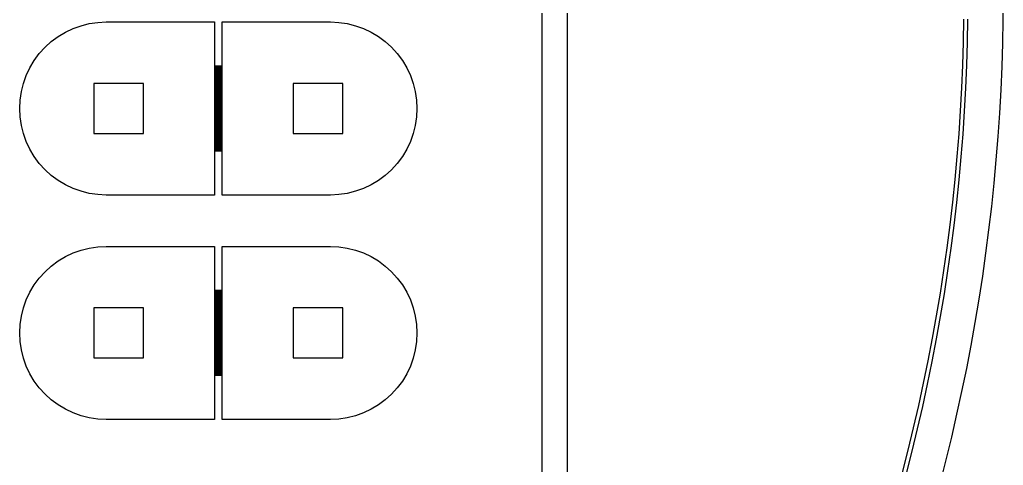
# Model space of a CAD drawing. Extents: x -17 to 130, y -40 to 112.
# Drawn here: x 91.03 to 130.5, y 17.19 to 35.06 of the extents above; entities that cross this region are included whole.
import ezdxf

# ---------------------------------------------------------------- set-up
doc = ezdxf.new("R2010")
doc.units = 0

msp = doc.modelspace()

# ---------------------------------------------------------------- linework, layer by layer
for p, q in [((113, 76.5), (113, -4.5)), ((112, -4), (112, 76)), ((130.494, 35.0612), (130.5, 36)), ((93.1721, 34.7059), (93.4927, 34.8206)), ((93.4927, 34.8206), (93.823, 34.9033)), ((93.823, 34.9033), (94.1599, 34.9533)), ((94.1599, 34.9533), (94.5, 34.97)), ((94.5, 34.97), (98.85, 34.97)), ((98.85, 34.97), (98.85, 33.205)), ((99.15, 33.205), (99.15, 34.97)), ((99.15, 34.97), (103.5, 34.97)), ((103.5, 34.97), (103.84, 34.9533)), ((103.84, 34.9533), (104.177, 34.9033)), ((104.177, 34.9033), (104.507, 34.8206)), ((104.507, 34.8206), (104.828, 34.7059)), ((128.902, 34.1613), (128.919, 35.0806)), ((129.069, 35.0787), (129.052, 34.1576)), ((130.477, 34.1226), (130.494, 35.0612)), ((92.2987, 34.1823), (92.5722, 34.3852)), ((92.5722, 34.3852), (92.8643, 34.5603)), ((92.8643, 34.5603), (93.1721, 34.7059)), ((104.828, 34.7059), (105.136, 34.5603)), ((105.136, 34.5603), (105.428, 34.3852)), ((105.428, 34.3852), (105.701, 34.1823)), ((91.8177, 33.7013), (92.0463, 33.9537)), ((92.0463, 33.9537), (92.2987, 34.1823)), ((105.701, 34.1823), (105.954, 33.9537)), ((105.954, 33.9537), (106.182, 33.7013)), ((128.874, 33.2422), (128.902, 34.1613)), ((129.052, 34.1576), (129.024, 33.2367)), ((130.448, 33.1842), (130.477, 34.1226)), ((91.6148, 33.4278), (91.8177, 33.7013)), ((106.182, 33.7013), (106.385, 33.4278)), ((91.4397, 33.1357), (91.6148, 33.4278)), ((98.85, 33.205), (99.15, 33.205)), ((99.15, 33.195), (98.85, 33.195)), ((98.85, 33.195), (98.85, 33.165)), ((98.85, 33.165), (99.15, 33.165)), ((99.15, 33.155), (98.85, 33.155)), ((98.85, 33.155), (98.85, 33.125)), ((99.15, 33.165), (99.15, 33.195)), ((99.15, 33.125), (99.15, 33.155)), ((106.385, 33.4278), (106.56, 33.1357)), ((128.835, 32.3236), (128.874, 33.2422)), ((129.024, 33.2367), (128.985, 32.3163)), ((130.408, 32.2463), (130.448, 33.1842)), ((91.1794, 32.5073), (91.2941, 32.8279)), ((91.2941, 32.8279), (91.4397, 33.1357)), ((98.85, 33.125), (99.15, 33.125)), ((99.15, 33.115), (98.85, 33.115)), ((98.85, 33.115), (98.85, 33.085)), ((98.85, 33.085), (99.15, 33.085)), ((99.15, 33.075), (98.85, 33.075)), ((98.85, 33.075), (98.85, 33.045)), ((98.85, 33.045), (99.15, 33.045)), ((99.15, 33.035), (98.85, 33.035)), ((98.85, 33.035), (98.85, 33.005)), ((98.85, 33.005), (99.15, 33.005)), ((99.15, 32.995), (98.85, 32.995)), ((98.85, 32.995), (98.85, 32.965)), ((98.85, 32.965), (99.15, 32.965)), ((99.15, 32.955), (98.85, 32.955)), ((98.85, 32.955), (98.85, 32.925)), ((98.85, 32.925), (99.15, 32.925)), ((99.15, 32.915), (98.85, 32.915)), ((98.85, 32.915), (98.85, 32.885)), ((98.85, 32.885), (99.15, 32.885)), ((99.15, 32.875), (98.85, 32.875)), ((98.85, 32.875), (98.85, 32.845)), ((98.85, 32.845), (99.15, 32.845)), ((99.15, 32.835), (98.85, 32.835)), ((98.85, 32.835), (98.85, 32.805)), ((98.85, 32.805), (99.15, 32.805)), ((99.15, 32.795), (98.85, 32.795)), ((98.85, 32.795), (98.85, 32.765)), ((98.85, 32.765), (99.15, 32.765)), ((99.15, 33.085), (99.15, 33.115)), ((99.15, 33.045), (99.15, 33.075)), ((99.15, 33.005), (99.15, 33.035)), ((99.15, 32.965), (99.15, 32.995)), ((99.15, 32.925), (99.15, 32.955)), ((99.15, 32.885), (99.15, 32.915)), ((99.15, 32.845), (99.15, 32.875)), ((99.15, 32.805), (99.15, 32.835)), ((99.15, 32.765), (99.15, 32.795)), ((106.56, 33.1357), (106.706, 32.8279)), ((106.706, 32.8279), (106.821, 32.5073)), ((91.0967, 32.177), (91.1794, 32.5073)), ((96, 32.5), (94, 32.5)), ((94, 32.5), (94, 30.5)), ((96, 30.5), (96, 32.5)), ((99.15, 32.755), (98.85, 32.755)), ((98.85, 32.755), (98.85, 32.725)), ((98.85, 32.725), (99.15, 32.725)), ((99.15, 32.715), (98.85, 32.715)), ((98.85, 32.715), (98.85, 32.685)), ((98.85, 32.685), (99.15, 32.685)), ((99.15, 32.675), (98.85, 32.675)), ((98.85, 32.675), (98.85, 32.645)), ((98.85, 32.645), (99.15, 32.645)), ((99.15, 32.635), (98.85, 32.635)), ((98.85, 32.635), (98.85, 32.605)), ((98.85, 32.605), (99.15, 32.605)), ((99.15, 32.595), (98.85, 32.595)), ((98.85, 32.595), (98.85, 32.565)), ((98.85, 32.565), (99.15, 32.565)), ((99.15, 32.555), (98.85, 32.555)), ((98.85, 32.555), (98.85, 32.525)), ((98.85, 32.525), (99.15, 32.525)), ((99.15, 32.515), (98.85, 32.515)), ((98.85, 32.515), (98.85, 32.485)), ((98.85, 32.485), (99.15, 32.485)), ((99.15, 32.475), (98.85, 32.475)), ((98.85, 32.475), (98.85, 32.445)), ((98.85, 32.445), (99.15, 32.445)), ((99.15, 32.435), (98.85, 32.435)), ((98.85, 32.435), (98.85, 32.405)), ((98.85, 32.405), (99.15, 32.405)), ((99.15, 32.395), (98.85, 32.395)), ((98.85, 32.395), (98.85, 32.365)), ((99.15, 32.725), (99.15, 32.755)), ((99.15, 32.685), (99.15, 32.715)), ((99.15, 32.645), (99.15, 32.675)), ((99.15, 32.605), (99.15, 32.635)), ((99.15, 32.565), (99.15, 32.595)), ((99.15, 32.525), (99.15, 32.555)), ((99.15, 32.485), (99.15, 32.515)), ((99.15, 32.445), (99.15, 32.475)), ((99.15, 32.405), (99.15, 32.435)), ((99.15, 32.365), (99.15, 32.395)), ((104, 32.5), (102, 32.5)), ((102, 32.5), (102, 30.5)), ((104, 30.5), (104, 32.5)), ((106.821, 32.5073), (106.903, 32.177)), ((91.0467, 31.8401), (91.0967, 32.177)), ((98.85, 32.365), (99.15, 32.365)), ((99.15, 32.355), (98.85, 32.355)), ((98.85, 32.355), (98.85, 32.325)), ((98.85, 32.325), (99.15, 32.325)), ((99.15, 32.315), (98.85, 32.315)), ((98.85, 32.315), (98.85, 32.285)), ((98.85, 32.285), (99.15, 32.285)), ((99.15, 32.275), (98.85, 32.275)), ((98.85, 32.275), (98.85, 32.245)), ((98.85, 32.245), (99.15, 32.245)), ((99.15, 32.235), (98.85, 32.235)), ((98.85, 32.235), (98.85, 32.205)), ((98.85, 32.205), (99.15, 32.205)), ((99.15, 32.195), (98.85, 32.195)), ((98.85, 32.195), (98.85, 32.165)), ((98.85, 32.165), (99.15, 32.165)), ((99.15, 32.155), (98.85, 32.155)), ((98.85, 32.155), (98.85, 32.125)), ((98.85, 32.125), (99.15, 32.125)), ((99.15, 32.115), (98.85, 32.115)), ((98.85, 32.115), (98.85, 32.085)), ((98.85, 32.085), (99.15, 32.085)), ((99.15, 32.075), (98.85, 32.075)), ((98.85, 32.075), (98.85, 32.045)), ((98.85, 32.045), (99.15, 32.045)), ((99.15, 32.035), (98.85, 32.035)), ((98.85, 32.035), (98.85, 32.005)), ((98.85, 32.005), (99.15, 32.005)), ((99.15, 31.995), (98.85, 31.995)), ((98.85, 31.995), (98.85, 31.965)), ((99.15, 32.325), (99.15, 32.355)), ((99.15, 32.285), (99.15, 32.315)), ((99.15, 32.245), (99.15, 32.275)), ((99.15, 32.205), (99.15, 32.235)), ((99.15, 32.165), (99.15, 32.195)), ((99.15, 32.125), (99.15, 32.155)), ((99.15, 32.085), (99.15, 32.115)), ((99.15, 32.045), (99.15, 32.075)), ((99.15, 32.005), (99.15, 32.035)), ((99.15, 31.965), (99.15, 31.995)), ((106.903, 32.177), (106.953, 31.8401)), ((128.784, 31.4055), (128.835, 32.3236)), ((128.985, 32.3163), (128.934, 31.3963)), ((130.356, 31.309), (130.408, 32.2463)), ((91.03, 31.5), (91.0467, 31.8401)), ((98.85, 31.965), (99.15, 31.965)), ((99.15, 31.955), (98.85, 31.955)), ((98.85, 31.955), (98.85, 31.925)), ((98.85, 31.925), (99.15, 31.925)), ((99.15, 31.915), (98.85, 31.915)), ((98.85, 31.915), (98.85, 31.885)), ((98.85, 31.885), (99.15, 31.885)), ((99.15, 31.875), (98.85, 31.875)), ((98.85, 31.875), (98.85, 31.845)), ((98.85, 31.845), (99.15, 31.845)), ((99.15, 31.835), (98.85, 31.835)), ((98.85, 31.835), (98.85, 31.805)), ((98.85, 31.805), (99.15, 31.805)), ((99.15, 31.795), (98.85, 31.795)), ((98.85, 31.795), (98.85, 31.765)), ((98.85, 31.765), (99.15, 31.765)), ((99.15, 31.755), (98.85, 31.755)), ((98.85, 31.755), (98.85, 31.725)), ((98.85, 31.725), (99.15, 31.725)), ((99.15, 31.715), (98.85, 31.715)), ((98.85, 31.715), (98.85, 31.685)), ((98.85, 31.685), (99.15, 31.685)), ((99.15, 31.675), (98.85, 31.675)), ((98.85, 31.675), (98.85, 31.645)), ((98.85, 31.645), (99.15, 31.645)), ((99.15, 31.635), (98.85, 31.635)), ((98.85, 31.635), (98.85, 31.605)), ((98.85, 31.605), (99.15, 31.605)), ((99.15, 31.595), (98.85, 31.595)), ((98.85, 31.595), (98.85, 31.565)), ((99.15, 31.925), (99.15, 31.955)), ((99.15, 31.885), (99.15, 31.915)), ((99.15, 31.845), (99.15, 31.875)), ((99.15, 31.805), (99.15, 31.835)), ((99.15, 31.765), (99.15, 31.795)), ((99.15, 31.725), (99.15, 31.755)), ((99.15, 31.685), (99.15, 31.715)), ((99.15, 31.645), (99.15, 31.675)), ((99.15, 31.605), (99.15, 31.635)), ((99.15, 31.565), (99.15, 31.595)), ((106.953, 31.8401), (106.97, 31.5)), ((91.0467, 31.1599), (91.03, 31.5)), ((98.85, 31.565), (99.15, 31.565)), ((99.15, 31.555), (98.85, 31.555)), ((98.85, 31.555), (98.85, 31.525)), ((98.85, 31.525), (99.15, 31.525)), ((99.15, 31.515), (98.85, 31.515)), ((98.85, 31.515), (98.85, 31.485)), ((98.85, 31.485), (99.15, 31.485)), ((99.15, 31.475), (98.85, 31.475)), ((98.85, 31.475), (98.85, 31.445)), ((98.85, 31.445), (99.15, 31.445)), ((99.15, 31.435), (98.85, 31.435)), ((98.85, 31.435), (98.85, 31.405)), ((98.85, 31.405), (99.15, 31.405)), ((99.15, 31.395), (98.85, 31.395)), ((98.85, 31.395), (98.85, 31.365)), ((98.85, 31.365), (99.15, 31.365)), ((99.15, 31.355), (98.85, 31.355)), ((98.85, 31.355), (98.85, 31.325)), ((98.85, 31.325), (99.15, 31.325)), ((99.15, 31.315), (98.85, 31.315)), ((98.85, 31.315), (98.85, 31.285)), ((98.85, 31.285), (99.15, 31.285)), ((99.15, 31.275), (98.85, 31.275)), ((98.85, 31.275), (98.85, 31.245)), ((98.85, 31.245), (99.15, 31.245)), ((99.15, 31.235), (98.85, 31.235)), ((98.85, 31.235), (98.85, 31.205)), ((98.85, 31.205), (99.15, 31.205)), ((99.15, 31.195), (98.85, 31.195)), ((98.85, 31.195), (98.85, 31.165)), ((99.15, 31.525), (99.15, 31.555)), ((99.15, 31.485), (99.15, 31.515)), ((99.15, 31.445), (99.15, 31.475)), ((99.15, 31.405), (99.15, 31.435)), ((99.15, 31.365), (99.15, 31.395)), ((99.15, 31.325), (99.15, 31.355)), ((99.15, 31.285), (99.15, 31.315)), ((99.15, 31.245), (99.15, 31.275)), ((99.15, 31.205), (99.15, 31.235)), ((99.15, 31.165), (99.15, 31.195)), ((106.97, 31.5), (106.953, 31.1599)), ((128.722, 30.4882), (128.784, 31.4055)), ((128.934, 31.3963), (128.872, 30.4771)), ((130.293, 30.3723), (130.356, 31.309)), ((91.0967, 30.823), (91.0467, 31.1599)), ((91.1794, 30.4927), (91.0967, 30.823)), ((98.85, 31.165), (99.15, 31.165)), ((99.15, 31.155), (98.85, 31.155)), ((98.85, 31.155), (98.85, 31.125)), ((98.85, 31.125), (99.15, 31.125)), ((99.15, 31.115), (98.85, 31.115)), ((98.85, 31.115), (98.85, 31.085)), ((98.85, 31.085), (99.15, 31.085)), ((99.15, 31.075), (98.85, 31.075)), ((98.85, 31.075), (98.85, 31.045)), ((98.85, 31.045), (99.15, 31.045)), ((99.15, 31.035), (98.85, 31.035)), ((98.85, 31.035), (98.85, 31.005)), ((98.85, 31.005), (99.15, 31.005)), ((99.15, 30.995), (98.85, 30.995)), ((98.85, 30.995), (98.85, 30.965)), ((98.85, 30.965), (99.15, 30.965)), ((99.15, 30.955), (98.85, 30.955)), ((98.85, 30.955), (98.85, 30.925)), ((98.85, 30.925), (99.15, 30.925)), ((99.15, 30.915), (98.85, 30.915)), ((98.85, 30.915), (98.85, 30.885)), ((98.85, 30.885), (99.15, 30.885)), ((99.15, 30.875), (98.85, 30.875)), ((98.85, 30.875), (98.85, 30.845)), ((98.85, 30.845), (99.15, 30.845)), ((99.15, 30.835), (98.85, 30.835)), ((98.85, 30.835), (98.85, 30.805)), ((98.85, 30.805), (99.15, 30.805)), ((99.15, 30.795), (98.85, 30.795)), ((98.85, 30.795), (98.85, 30.765)), ((99.15, 31.125), (99.15, 31.155)), ((99.15, 31.085), (99.15, 31.115)), ((99.15, 31.045), (99.15, 31.075)), ((99.15, 31.005), (99.15, 31.035)), ((99.15, 30.965), (99.15, 30.995)), ((99.15, 30.925), (99.15, 30.955)), ((99.15, 30.885), (99.15, 30.915)), ((99.15, 30.845), (99.15, 30.875)), ((99.15, 30.805), (99.15, 30.835)), ((99.15, 30.765), (99.15, 30.795)), ((106.903, 30.823), (106.821, 30.4927)), ((106.953, 31.1599), (106.903, 30.823)), ((91.2941, 30.1721), (91.1794, 30.4927)), ((94, 30.5), (96, 30.5)), ((98.85, 30.765), (99.15, 30.765)), ((99.15, 30.755), (98.85, 30.755)), ((98.85, 30.755), (98.85, 30.725)), ((98.85, 30.725), (99.15, 30.725)), ((99.15, 30.715), (98.85, 30.715)), ((98.85, 30.715), (98.85, 30.685)), ((98.85, 30.685), (99.15, 30.685)), ((99.15, 30.675), (98.85, 30.675)), ((98.85, 30.675), (98.85, 30.645)), ((98.85, 30.645), (99.15, 30.645)), ((99.15, 30.635), (98.85, 30.635)), ((98.85, 30.635), (98.85, 30.605)), ((98.85, 30.605), (99.15, 30.605)), ((99.15, 30.595), (98.85, 30.595)), ((98.85, 30.595), (98.85, 30.565)), ((98.85, 30.565), (99.15, 30.565)), ((99.15, 30.555), (98.85, 30.555)), ((98.85, 30.555), (98.85, 30.525)), ((98.85, 30.525), (99.15, 30.525)), ((99.15, 30.515), (98.85, 30.515)), ((98.85, 30.515), (98.85, 30.485)), ((98.85, 30.485), (99.15, 30.485)), ((99.15, 30.475), (98.85, 30.475)), ((98.85, 30.475), (98.85, 30.445)), ((98.85, 30.445), (99.15, 30.445)), ((99.15, 30.435), (98.85, 30.435)), ((98.85, 30.435), (98.85, 30.405)), ((98.85, 30.405), (99.15, 30.405)), ((99.15, 30.395), (98.85, 30.395)), ((98.85, 30.395), (98.85, 30.365)), ((99.15, 30.725), (99.15, 30.755)), ((99.15, 30.685), (99.15, 30.715)), ((99.15, 30.645), (99.15, 30.675)), ((99.15, 30.605), (99.15, 30.635)), ((99.15, 30.565), (99.15, 30.595)), ((99.15, 30.525), (99.15, 30.555)), ((99.15, 30.485), (99.15, 30.515)), ((99.15, 30.445), (99.15, 30.475)), ((99.15, 30.405), (99.15, 30.435)), ((99.15, 30.365), (99.15, 30.395)), ((102, 30.5), (104, 30.5)), ((106.821, 30.4927), (106.706, 30.1721)), ((128.649, 29.5716), (128.722, 30.4882)), ((128.872, 30.4771), (128.798, 29.5588)), ((91.4397, 29.8643), (91.2941, 30.1721)), ((98.85, 30.365), (99.15, 30.365)), ((99.15, 30.355), (98.85, 30.355)), ((98.85, 30.355), (98.85, 30.325)), ((98.85, 30.325), (99.15, 30.325)), ((99.15, 30.315), (98.85, 30.315)), ((98.85, 30.315), (98.85, 30.285)), ((98.85, 30.285), (99.15, 30.285)), ((99.15, 30.275), (98.85, 30.275)), ((98.85, 30.275), (98.85, 30.245)), ((98.85, 30.245), (99.15, 30.245)), ((99.15, 30.235), (98.85, 30.235)), ((98.85, 30.235), (98.85, 30.205)), ((98.85, 30.205), (99.15, 30.205)), ((99.15, 30.195), (98.85, 30.195)), ((98.85, 30.195), (98.85, 30.165)), ((98.85, 30.165), (99.15, 30.165)), ((99.15, 30.155), (98.85, 30.155)), ((98.85, 30.155), (98.85, 30.125)), ((98.85, 30.125), (99.15, 30.125)), ((99.15, 30.115), (98.85, 30.115)), ((98.85, 30.115), (98.85, 30.085)), ((98.85, 30.085), (99.15, 30.085)), ((99.15, 30.075), (98.85, 30.075)), ((98.85, 30.075), (98.85, 30.045)), ((98.85, 30.045), (99.15, 30.045)), ((99.15, 30.035), (98.85, 30.035)), ((98.85, 30.035), (98.85, 30.005)), ((98.85, 30.005), (99.15, 30.005)), ((99.15, 30.325), (99.15, 30.355)), ((99.15, 30.285), (99.15, 30.315)), ((99.15, 30.245), (99.15, 30.275)), ((99.15, 30.205), (99.15, 30.235)), ((99.15, 30.165), (99.15, 30.195)), ((99.15, 30.125), (99.15, 30.155)), ((99.15, 30.085), (99.15, 30.115)), ((99.15, 30.045), (99.15, 30.075)), ((99.15, 30.005), (99.15, 30.035)), ((106.706, 30.1721), (106.56, 29.8643)), ((130.218, 29.4365), (130.293, 30.3723)), ((91.6148, 29.5722), (91.4397, 29.8643)), ((99.15, 29.995), (98.85, 29.995)), ((98.85, 29.995), (98.85, 29.965)), ((98.85, 29.965), (99.15, 29.965)), ((99.15, 29.955), (98.85, 29.955)), ((98.85, 29.955), (98.85, 29.925)), ((98.85, 29.925), (99.15, 29.925)), ((99.15, 29.915), (98.85, 29.915)), ((98.85, 29.915), (98.85, 29.885)), ((98.85, 29.885), (99.15, 29.885)), ((99.15, 29.875), (98.85, 29.875)), ((98.85, 29.875), (98.85, 29.845)), ((98.85, 29.845), (99.15, 29.845)), ((99.15, 29.835), (98.85, 29.835)), ((98.85, 29.835), (98.85, 29.805)), ((98.85, 29.805), (99.15, 29.805)), ((99.15, 29.795), (98.85, 29.795)), ((98.85, 29.795), (98.85, 28.03)), ((99.15, 29.965), (99.15, 29.995)), ((99.15, 29.925), (99.15, 29.955)), ((99.15, 29.885), (99.15, 29.915)), ((99.15, 29.845), (99.15, 29.875)), ((99.15, 29.805), (99.15, 29.835)), ((99.15, 28.03), (99.15, 29.795)), ((106.56, 29.8643), (106.385, 29.5722)), ((91.8177, 29.2987), (91.6148, 29.5722)), ((92.0463, 29.0463), (91.8177, 29.2987)), ((106.182, 29.2987), (105.954, 29.0463)), ((106.385, 29.5722), (106.182, 29.2987)), ((128.564, 28.6561), (128.649, 29.5716)), ((128.798, 29.5588), (128.713, 28.6414)), ((130.132, 28.5017), (130.218, 29.4365)), ((92.2987, 28.8177), (92.0463, 29.0463)), ((92.5722, 28.6148), (92.2987, 28.8177)), ((105.701, 28.8177), (105.428, 28.6148)), ((105.954, 29.0463), (105.701, 28.8177)), ((92.8643, 28.4397), (92.5722, 28.6148)), ((93.1721, 28.2941), (92.8643, 28.4397)), ((105.136, 28.4397), (104.828, 28.2941)), ((105.428, 28.6148), (105.136, 28.4397)), ((128.468, 27.7416), (128.564, 28.6561)), ((128.713, 28.6414), (128.618, 27.7251)), ((130.034, 27.568), (130.132, 28.5017)), ((93.4927, 28.1794), (93.1721, 28.2941)), ((93.823, 28.0967), (93.4927, 28.1794)), ((94.1599, 28.0467), (93.823, 28.0967)), ((94.5, 28.03), (94.1599, 28.0467)), ((98.85, 28.03), (94.5, 28.03)), ((103.5, 28.03), (99.15, 28.03)), ((103.84, 28.0467), (103.5, 28.03)), ((104.177, 28.0967), (103.84, 28.0467)), ((104.507, 28.1794), (104.177, 28.0967)), ((104.828, 28.2941), (104.507, 28.1794)), ((128.362, 26.8284), (128.468, 27.7416)), ((128.618, 27.7251), (128.51, 26.81)), ((129.925, 26.6356), (130.034, 27.568)), ((128.243, 25.9165), (128.362, 26.8284)), ((128.51, 26.81), (128.392, 25.8964)), ((129.804, 25.7046), (129.925, 26.6356)), ((92.8643, 25.5603), (93.1721, 25.7059)), ((93.1721, 25.7059), (93.4927, 25.8206)), ((93.4927, 25.8206), (93.823, 25.9033)), ((93.823, 25.9033), (94.1599, 25.9533)), ((94.1599, 25.9533), (94.5, 25.97)), ((94.5, 25.97), (98.85, 25.97)), ((98.85, 25.97), (98.85, 24.205)), ((99.15, 24.205), (99.15, 25.97)), ((99.15, 25.97), (103.5, 25.97)), ((103.5, 25.97), (103.84, 25.9533)), ((103.84, 25.9533), (104.177, 25.9033)), ((104.177, 25.9033), (104.507, 25.8206)), ((104.507, 25.8206), (104.828, 25.7059)), ((104.828, 25.7059), (105.136, 25.5603)), ((128.114, 25.0062), (128.243, 25.9165)), ((128.392, 25.8964), (128.262, 24.9842)), ((129.672, 24.7751), (129.804, 25.7046)), ((92.2987, 25.1823), (92.5722, 25.3852)), ((92.5722, 25.3852), (92.8643, 25.5603)), ((105.136, 25.5603), (105.428, 25.3852)), ((105.428, 25.3852), (105.701, 25.1823)), ((91.8177, 24.7013), (92.0463, 24.9537)), ((92.0463, 24.9537), (92.2987, 25.1823)), ((105.701, 25.1823), (105.954, 24.9537)), ((105.954, 24.9537), (106.182, 24.7013)), ((127.974, 24.0976), (128.114, 25.0062)), ((128.262, 24.9842), (128.122, 24.0737)), ((91.6148, 24.4278), (91.8177, 24.7013)), ((106.182, 24.7013), (106.385, 24.4278)), ((129.529, 23.8474), (129.672, 24.7751)), ((91.2941, 23.8279), (91.4397, 24.1357)), ((91.4397, 24.1357), (91.6148, 24.4278)), ((98.85, 24.205), (99.15, 24.205)), ((99.15, 24.195), (98.85, 24.195)), ((98.85, 24.195), (98.85, 24.165)), ((98.85, 24.165), (99.15, 24.165)), ((99.15, 24.155), (98.85, 24.155)), ((98.85, 24.155), (98.85, 24.125)), ((98.85, 24.125), (99.15, 24.125)), ((99.15, 24.115), (98.85, 24.115)), ((98.85, 24.115), (98.85, 24.085)), ((98.85, 24.085), (99.15, 24.085)), ((99.15, 24.165), (99.15, 24.195)), ((99.15, 24.125), (99.15, 24.155)), ((99.15, 24.085), (99.15, 24.115)), ((106.385, 24.4278), (106.56, 24.1357)), ((106.56, 24.1357), (106.706, 23.8279)), ((127.822, 23.1907), (127.974, 24.0976)), ((91.1794, 23.5073), (91.2941, 23.8279)), ((99.15, 24.075), (98.85, 24.075)), ((98.85, 24.075), (98.85, 24.045)), ((98.85, 24.045), (99.15, 24.045)), ((99.15, 24.035), (98.85, 24.035)), ((98.85, 24.035), (98.85, 24.005)), ((98.85, 24.005), (99.15, 24.005)), ((99.15, 23.995), (98.85, 23.995)), ((98.85, 23.995), (98.85, 23.965)), ((98.85, 23.965), (99.15, 23.965)), ((99.15, 23.955), (98.85, 23.955)), ((98.85, 23.955), (98.85, 23.925)), ((98.85, 23.925), (99.15, 23.925)), ((99.15, 23.915), (98.85, 23.915)), ((98.85, 23.915), (98.85, 23.885)), ((98.85, 23.885), (99.15, 23.885)), ((99.15, 23.875), (98.85, 23.875)), ((98.85, 23.875), (98.85, 23.845)), ((98.85, 23.845), (99.15, 23.845)), ((99.15, 23.835), (98.85, 23.835)), ((98.85, 23.835), (98.85, 23.805)), ((98.85, 23.805), (99.15, 23.805)), ((99.15, 23.795), (98.85, 23.795)), ((98.85, 23.795), (98.85, 23.765)), ((98.85, 23.765), (99.15, 23.765)), ((99.15, 23.755), (98.85, 23.755)), ((98.85, 23.755), (98.85, 23.725)), ((98.85, 23.725), (99.15, 23.725)), ((99.15, 23.715), (98.85, 23.715)), ((98.85, 23.715), (98.85, 23.685)), ((98.85, 23.685), (99.15, 23.685)), ((99.15, 24.045), (99.15, 24.075)), ((99.15, 24.005), (99.15, 24.035)), ((99.15, 23.965), (99.15, 23.995)), ((99.15, 23.925), (99.15, 23.955)), ((99.15, 23.885), (99.15, 23.915)), ((99.15, 23.845), (99.15, 23.875)), ((99.15, 23.805), (99.15, 23.835)), ((99.15, 23.765), (99.15, 23.795)), ((99.15, 23.725), (99.15, 23.755)), ((99.15, 23.685), (99.15, 23.715)), ((106.706, 23.8279), (106.821, 23.5073)), ((128.122, 24.0737), (127.97, 23.165)), ((129.374, 22.9214), (129.529, 23.8474)), ((91.0967, 23.177), (91.1794, 23.5073)), ((96, 23.5), (94, 23.5)), ((94, 23.5), (94, 21.5)), ((96, 21.5), (96, 23.5)), ((99.15, 23.675), (98.85, 23.675)), ((98.85, 23.675), (98.85, 23.645)), ((98.85, 23.645), (99.15, 23.645)), ((99.15, 23.635), (98.85, 23.635)), ((98.85, 23.635), (98.85, 23.605)), ((98.85, 23.605), (99.15, 23.605)), ((99.15, 23.595), (98.85, 23.595)), ((98.85, 23.595), (98.85, 23.565)), ((98.85, 23.565), (99.15, 23.565)), ((99.15, 23.555), (98.85, 23.555)), ((98.85, 23.555), (98.85, 23.525)), ((98.85, 23.525), (99.15, 23.525)), ((99.15, 23.515), (98.85, 23.515)), ((98.85, 23.515), (98.85, 23.485)), ((98.85, 23.485), (99.15, 23.485)), ((99.15, 23.475), (98.85, 23.475)), ((98.85, 23.475), (98.85, 23.445)), ((98.85, 23.445), (99.15, 23.445)), ((99.15, 23.435), (98.85, 23.435)), ((98.85, 23.435), (98.85, 23.405)), ((98.85, 23.405), (99.15, 23.405)), ((99.15, 23.395), (98.85, 23.395)), ((98.85, 23.395), (98.85, 23.365)), ((98.85, 23.365), (99.15, 23.365)), ((99.15, 23.355), (98.85, 23.355)), ((98.85, 23.355), (98.85, 23.325)), ((98.85, 23.325), (99.15, 23.325)), ((99.15, 23.315), (98.85, 23.315)), ((98.85, 23.315), (98.85, 23.285)), ((99.15, 23.645), (99.15, 23.675)), ((99.15, 23.605), (99.15, 23.635)), ((99.15, 23.565), (99.15, 23.595)), ((99.15, 23.525), (99.15, 23.555)), ((99.15, 23.485), (99.15, 23.515)), ((99.15, 23.445), (99.15, 23.475)), ((99.15, 23.405), (99.15, 23.435)), ((99.15, 23.365), (99.15, 23.395)), ((99.15, 23.325), (99.15, 23.355)), ((99.15, 23.285), (99.15, 23.315)), ((104, 23.5), (102, 23.5)), ((102, 23.5), (102, 21.5)), ((104, 21.5), (104, 23.5)), ((106.821, 23.5073), (106.903, 23.177)), ((91.0467, 22.8401), (91.0967, 23.177)), ((98.85, 23.285), (99.15, 23.285)), ((99.15, 23.275), (98.85, 23.275)), ((98.85, 23.275), (98.85, 23.245)), ((98.85, 23.245), (99.15, 23.245)), ((99.15, 23.235), (98.85, 23.235)), ((98.85, 23.235), (98.85, 23.205)), ((98.85, 23.205), (99.15, 23.205)), ((99.15, 23.195), (98.85, 23.195)), ((98.85, 23.195), (98.85, 23.165)), ((98.85, 23.165), (99.15, 23.165)), ((99.15, 23.155), (98.85, 23.155)), ((98.85, 23.155), (98.85, 23.125)), ((98.85, 23.125), (99.15, 23.125)), ((99.15, 23.115), (98.85, 23.115)), ((98.85, 23.115), (98.85, 23.085)), ((98.85, 23.085), (99.15, 23.085)), ((99.15, 23.075), (98.85, 23.075)), ((98.85, 23.075), (98.85, 23.045)), ((98.85, 23.045), (99.15, 23.045)), ((99.15, 23.035), (98.85, 23.035)), ((98.85, 23.035), (98.85, 23.005)), ((98.85, 23.005), (99.15, 23.005)), ((99.15, 22.995), (98.85, 22.995)), ((98.85, 22.995), (98.85, 22.965)), ((98.85, 22.965), (99.15, 22.965)), ((99.15, 22.955), (98.85, 22.955)), ((98.85, 22.955), (98.85, 22.925)), ((98.85, 22.925), (99.15, 22.925)), ((99.15, 22.915), (98.85, 22.915)), ((98.85, 22.915), (98.85, 22.885)), ((99.15, 23.245), (99.15, 23.275)), ((99.15, 23.205), (99.15, 23.235)), ((99.15, 23.165), (99.15, 23.195)), ((99.15, 23.125), (99.15, 23.155)), ((99.15, 23.085), (99.15, 23.115)), ((99.15, 23.045), (99.15, 23.075)), ((99.15, 23.005), (99.15, 23.035)), ((99.15, 22.965), (99.15, 22.995)), ((99.15, 22.925), (99.15, 22.955)), ((99.15, 22.885), (99.15, 22.915)), ((106.903, 23.177), (106.953, 22.8401)), ((127.659, 22.2858), (127.822, 23.1907)), ((127.97, 23.165), (127.807, 22.2583)), ((129.208, 21.9975), (129.374, 22.9214)), ((91.03, 22.5), (91.0467, 22.8401)), ((91.0467, 22.1599), (91.03, 22.5)), ((98.85, 22.885), (99.15, 22.885)), ((99.15, 22.875), (98.85, 22.875)), ((98.85, 22.875), (98.85, 22.845)), ((98.85, 22.845), (99.15, 22.845)), ((99.15, 22.835), (98.85, 22.835)), ((98.85, 22.835), (98.85, 22.805)), ((98.85, 22.805), (99.15, 22.805)), ((99.15, 22.795), (98.85, 22.795)), ((98.85, 22.795), (98.85, 22.765)), ((98.85, 22.765), (99.15, 22.765)), ((99.15, 22.755), (98.85, 22.755)), ((98.85, 22.755), (98.85, 22.725)), ((98.85, 22.725), (99.15, 22.725)), ((99.15, 22.715), (98.85, 22.715)), ((98.85, 22.715), (98.85, 22.685)), ((98.85, 22.685), (99.15, 22.685)), ((99.15, 22.675), (98.85, 22.675)), ((98.85, 22.675), (98.85, 22.645)), ((98.85, 22.645), (99.15, 22.645)), ((99.15, 22.635), (98.85, 22.635)), ((98.85, 22.635), (98.85, 22.605)), ((98.85, 22.605), (99.15, 22.605)), ((99.15, 22.595), (98.85, 22.595)), ((98.85, 22.595), (98.85, 22.565)), ((98.85, 22.565), (99.15, 22.565)), ((99.15, 22.555), (98.85, 22.555)), ((98.85, 22.555), (98.85, 22.525)), ((98.85, 22.525), (99.15, 22.525)), ((99.15, 22.515), (98.85, 22.515)), ((98.85, 22.515), (98.85, 22.485)), ((99.15, 22.845), (99.15, 22.875)), ((99.15, 22.805), (99.15, 22.835)), ((99.15, 22.765), (99.15, 22.795)), ((99.15, 22.725), (99.15, 22.755)), ((99.15, 22.685), (99.15, 22.715)), ((99.15, 22.645), (99.15, 22.675)), ((99.15, 22.605), (99.15, 22.635)), ((99.15, 22.565), (99.15, 22.595)), ((99.15, 22.525), (99.15, 22.555)), ((99.15, 22.485), (99.15, 22.515)), ((106.953, 22.8401), (106.97, 22.5)), ((106.97, 22.5), (106.953, 22.1599)), ((91.0967, 21.823), (91.0467, 22.1599)), ((98.85, 22.485), (99.15, 22.485)), ((99.15, 22.475), (98.85, 22.475)), ((98.85, 22.475), (98.85, 22.445)), ((98.85, 22.445), (99.15, 22.445)), ((99.15, 22.435), (98.85, 22.435)), ((98.85, 22.435), (98.85, 22.405)), ((98.85, 22.405), (99.15, 22.405)), ((99.15, 22.395), (98.85, 22.395)), ((98.85, 22.395), (98.85, 22.365)), ((98.85, 22.365), (99.15, 22.365)), ((99.15, 22.355), (98.85, 22.355)), ((98.85, 22.355), (98.85, 22.325)), ((98.85, 22.325), (99.15, 22.325)), ((99.15, 22.315), (98.85, 22.315)), ((98.85, 22.315), (98.85, 22.285)), ((98.85, 22.285), (99.15, 22.285)), ((99.15, 22.275), (98.85, 22.275)), ((98.85, 22.275), (98.85, 22.245)), ((98.85, 22.245), (99.15, 22.245)), ((99.15, 22.235), (98.85, 22.235)), ((98.85, 22.235), (98.85, 22.205)), ((98.85, 22.205), (99.15, 22.205)), ((99.15, 22.195), (98.85, 22.195)), ((98.85, 22.195), (98.85, 22.165)), ((98.85, 22.165), (99.15, 22.165)), ((99.15, 22.155), (98.85, 22.155)), ((98.85, 22.155), (98.85, 22.125)), ((98.85, 22.125), (99.15, 22.125)), ((99.15, 22.115), (98.85, 22.115)), ((98.85, 22.115), (98.85, 22.085)), ((99.15, 22.445), (99.15, 22.475)), ((99.15, 22.405), (99.15, 22.435)), ((99.15, 22.365), (99.15, 22.395)), ((99.15, 22.325), (99.15, 22.355)), ((99.15, 22.285), (99.15, 22.315)), ((99.15, 22.245), (99.15, 22.275)), ((99.15, 22.205), (99.15, 22.235)), ((99.15, 22.165), (99.15, 22.195)), ((99.15, 22.125), (99.15, 22.155)), ((99.15, 22.085), (99.15, 22.115)), ((106.953, 22.1599), (106.903, 21.823)), ((127.485, 21.3829), (127.659, 22.2858)), ((127.807, 22.2583), (127.632, 21.3536)), ((91.1794, 21.4927), (91.0967, 21.823)), ((98.85, 22.085), (99.15, 22.085)), ((99.15, 22.075), (98.85, 22.075)), ((98.85, 22.075), (98.85, 22.045)), ((98.85, 22.045), (99.15, 22.045)), ((99.15, 22.035), (98.85, 22.035)), ((98.85, 22.035), (98.85, 22.005)), ((98.85, 22.005), (99.15, 22.005)), ((99.15, 21.995), (98.85, 21.995)), ((98.85, 21.995), (98.85, 21.965)), ((98.85, 21.965), (99.15, 21.965)), ((99.15, 21.955), (98.85, 21.955)), ((98.85, 21.955), (98.85, 21.925)), ((98.85, 21.925), (99.15, 21.925)), ((99.15, 21.915), (98.85, 21.915)), ((98.85, 21.915), (98.85, 21.885)), ((98.85, 21.885), (99.15, 21.885)), ((99.15, 21.875), (98.85, 21.875)), ((98.85, 21.875), (98.85, 21.845)), ((98.85, 21.845), (99.15, 21.845)), ((99.15, 21.835), (98.85, 21.835)), ((98.85, 21.835), (98.85, 21.805)), ((98.85, 21.805), (99.15, 21.805)), ((99.15, 21.795), (98.85, 21.795)), ((98.85, 21.795), (98.85, 21.765)), ((98.85, 21.765), (99.15, 21.765)), ((99.15, 21.755), (98.85, 21.755)), ((98.85, 21.755), (98.85, 21.725)), ((98.85, 21.725), (99.15, 21.725)), ((99.15, 21.715), (98.85, 21.715)), ((98.85, 21.715), (98.85, 21.685)), ((99.15, 22.045), (99.15, 22.075)), ((99.15, 22.005), (99.15, 22.035)), ((99.15, 21.965), (99.15, 21.995)), ((99.15, 21.925), (99.15, 21.955)), ((99.15, 21.885), (99.15, 21.915)), ((99.15, 21.845), (99.15, 21.875)), ((99.15, 21.805), (99.15, 21.835)), ((99.15, 21.765), (99.15, 21.795)), ((99.15, 21.725), (99.15, 21.755)), ((99.15, 21.685), (99.15, 21.715)), ((106.903, 21.823), (106.821, 21.4927)), ((129.03, 21.0756), (129.208, 21.9975)), ((91.2941, 21.1721), (91.1794, 21.4927)), ((94, 21.5), (96, 21.5)), ((98.85, 21.685), (99.15, 21.685)), ((99.15, 21.675), (98.85, 21.675)), ((98.85, 21.675), (98.85, 21.645)), ((98.85, 21.645), (99.15, 21.645)), ((99.15, 21.635), (98.85, 21.635)), ((98.85, 21.635), (98.85, 21.605)), ((98.85, 21.605), (99.15, 21.605)), ((99.15, 21.595), (98.85, 21.595)), ((98.85, 21.595), (98.85, 21.565)), ((98.85, 21.565), (99.15, 21.565)), ((99.15, 21.555), (98.85, 21.555)), ((98.85, 21.555), (98.85, 21.525)), ((98.85, 21.525), (99.15, 21.525)), ((99.15, 21.515), (98.85, 21.515)), ((98.85, 21.515), (98.85, 21.485)), ((98.85, 21.485), (99.15, 21.485)), ((99.15, 21.475), (98.85, 21.475)), ((98.85, 21.475), (98.85, 21.445)), ((98.85, 21.445), (99.15, 21.445)), ((99.15, 21.435), (98.85, 21.435)), ((98.85, 21.435), (98.85, 21.405)), ((98.85, 21.405), (99.15, 21.405)), ((99.15, 21.395), (98.85, 21.395)), ((98.85, 21.395), (98.85, 21.365)), ((98.85, 21.365), (99.15, 21.365)), ((99.15, 21.355), (98.85, 21.355)), ((98.85, 21.355), (98.85, 21.325)), ((98.85, 21.325), (99.15, 21.325)), ((99.15, 21.315), (98.85, 21.315)), ((98.85, 21.315), (98.85, 21.285)), ((99.15, 21.645), (99.15, 21.675)), ((99.15, 21.605), (99.15, 21.635)), ((99.15, 21.565), (99.15, 21.595)), ((99.15, 21.525), (99.15, 21.555)), ((99.15, 21.485), (99.15, 21.515)), ((99.15, 21.445), (99.15, 21.475)), ((99.15, 21.405), (99.15, 21.435)), ((99.15, 21.365), (99.15, 21.395)), ((99.15, 21.325), (99.15, 21.355)), ((99.15, 21.285), (99.15, 21.315)), ((102, 21.5), (104, 21.5)), ((106.821, 21.4927), (106.706, 21.1721)), ((127.3, 20.4822), (127.485, 21.3829)), ((127.632, 21.3536), (127.447, 20.4511)), ((91.4397, 20.8643), (91.2941, 21.1721)), ((98.85, 21.285), (99.15, 21.285)), ((99.15, 21.275), (98.85, 21.275)), ((98.85, 21.275), (98.85, 21.245)), ((98.85, 21.245), (99.15, 21.245)), ((99.15, 21.235), (98.85, 21.235)), ((98.85, 21.235), (98.85, 21.205)), ((98.85, 21.205), (99.15, 21.205)), ((99.15, 21.195), (98.85, 21.195)), ((98.85, 21.195), (98.85, 21.165)), ((98.85, 21.165), (99.15, 21.165)), ((99.15, 21.155), (98.85, 21.155)), ((98.85, 21.155), (98.85, 21.125)), ((98.85, 21.125), (99.15, 21.125)), ((99.15, 21.115), (98.85, 21.115)), ((98.85, 21.115), (98.85, 21.085)), ((98.85, 21.085), (99.15, 21.085)), ((99.15, 21.075), (98.85, 21.075)), ((98.85, 21.075), (98.85, 21.045)), ((98.85, 21.045), (99.15, 21.045)), ((99.15, 21.035), (98.85, 21.035)), ((98.85, 21.035), (98.85, 21.005)), ((98.85, 21.005), (99.15, 21.005)), ((99.15, 20.995), (98.85, 20.995)), ((98.85, 20.995), (98.85, 20.965)), ((98.85, 20.965), (99.15, 20.965)), ((99.15, 20.955), (98.85, 20.955)), ((98.85, 20.955), (98.85, 20.925)), ((98.85, 20.925), (99.15, 20.925)), ((99.15, 21.245), (99.15, 21.275)), ((99.15, 21.205), (99.15, 21.235)), ((99.15, 21.165), (99.15, 21.195)), ((99.15, 21.125), (99.15, 21.155)), ((99.15, 21.085), (99.15, 21.115)), ((99.15, 21.045), (99.15, 21.075)), ((99.15, 21.005), (99.15, 21.035)), ((99.15, 20.965), (99.15, 20.995)), ((99.15, 20.925), (99.15, 20.955)), ((106.706, 21.1721), (106.56, 20.8643)), ((128.841, 20.156), (129.03, 21.0756)), ((91.6148, 20.5722), (91.4397, 20.8643)), ((91.8177, 20.2987), (91.6148, 20.5722)), ((99.15, 20.915), (98.85, 20.915)), ((98.85, 20.915), (98.85, 20.885)), ((98.85, 20.885), (99.15, 20.885)), ((99.15, 20.875), (98.85, 20.875)), ((98.85, 20.875), (98.85, 20.845)), ((98.85, 20.845), (99.15, 20.845)), ((99.15, 20.835), (98.85, 20.835)), ((98.85, 20.835), (98.85, 20.805)), ((98.85, 20.805), (99.15, 20.805)), ((99.15, 20.795), (98.85, 20.795)), ((98.85, 20.795), (98.85, 19.03)), ((99.15, 20.885), (99.15, 20.915)), ((99.15, 20.845), (99.15, 20.875)), ((99.15, 20.805), (99.15, 20.835)), ((99.15, 19.03), (99.15, 20.795)), ((106.385, 20.5722), (106.182, 20.2987)), ((106.56, 20.8643), (106.385, 20.5722)), ((92.0463, 20.0463), (91.8177, 20.2987)), ((106.182, 20.2987), (105.954, 20.0463)), ((127.104, 19.5838), (127.3, 20.4822)), ((127.447, 20.4511), (127.251, 19.551)), ((128.641, 19.2388), (128.841, 20.156)), ((92.2987, 19.8177), (92.0463, 20.0463)), ((92.5722, 19.6148), (92.2987, 19.8177)), ((105.701, 19.8177), (105.428, 19.6148)), ((105.954, 20.0463), (105.701, 19.8177)), ((92.8643, 19.4397), (92.5722, 19.6148)), ((93.1721, 19.2941), (92.8643, 19.4397)), ((105.136, 19.4397), (104.828, 19.2941)), ((105.428, 19.6148), (105.136, 19.4397)), ((126.898, 18.688), (127.104, 19.5838)), ((127.251, 19.551), (127.043, 18.6533)), ((93.4927, 19.1794), (93.1721, 19.2941)), ((93.823, 19.0967), (93.4927, 19.1794)), ((94.1599, 19.0467), (93.823, 19.0967)), ((94.5, 19.03), (94.1599, 19.0467)), ((98.85, 19.03), (94.5, 19.03)), ((103.5, 19.03), (99.15, 19.03)), ((103.84, 19.0467), (103.5, 19.03)), ((104.177, 19.0967), (103.84, 19.0467)), ((104.507, 19.1794), (104.177, 19.0967)), ((104.828, 19.2941), (104.507, 19.1794)), ((128.43, 18.3241), (128.641, 19.2388)), ((126.68, 17.7947), (126.898, 18.688)), ((127.043, 18.6533), (126.825, 17.7583)), ((128.207, 17.412), (128.43, 18.3241)), ((126.451, 16.9042), (126.68, 17.7947)), ((126.825, 17.7583), (126.596, 16.866)), ((127.974, 16.5028), (128.207, 17.412))]:
    msp.add_line(p, q)

doc.saveas('drawing.dxf')
